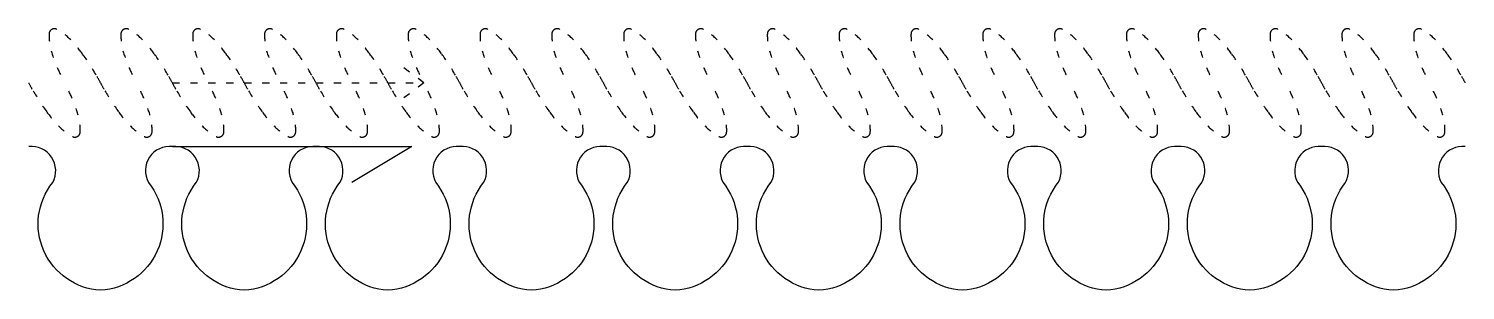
# Model space of a CAD drawing. Header units: millimetres. Extents: x 0 to 600, y -60 to 49.
import ezdxf

# ---------------------------------------------------------------- set-up
doc = ezdxf.new("R2010")
doc.units = ezdxf.units.MM
doc.linetypes.add('ACAD_ISO03W100', pattern=[30, 12, -18])
doc.layers.get('0').update_dxf_attribs({"color": 2})

msp = doc.modelspace()

# ---------------------------------------------------------------- linework, layer by layer
at = {"color": 8, "linetype": 'ACAD_ISO03W100', "ltscale": 0.25}
for p, q in [((165, 26.57), (155, 34.07)), ((60, 26.57), (165, 26.57)), ((165, 26.57), (155, 19.07))]:
    msp.add_line(p, q, dxfattribs=at)
for points in [[(60, 26.57, 0.009225), (58.19, 29.83, 0.026268), (52.4, 38.75, 0.036067), (47.41, 44.67, 0.075589), (41.78, 48.92, 0.260612), (39.61, 48.89, 0.260612), (38.5, 47.02, 0.075589), (39.37, 40.02, 0.036067), (42, 32.74, 0.017582), (45.12, 26.34, -0.016417), (48.02, 20.36, -0.036067), (50.65, 13.08, -0.075589), (51.51, 6.08, -0.260612), (50.4, 4.22, -0.260612), (48.23, 4.19, -0.075589), (42.61, 8.44, -0.036067), (37.61, 14.36, -0.026268), (31.82, 23.27, -0.02638), (30, 26.57, 0.009225), (28.19, 29.83, 0.026268), (22.4, 38.75, 0.036067), (17.41, 44.67, 0.075589), (11.78, 48.92, 0.260612), (9.61, 48.89, 0.260612), (8.5, 47.02, 0.075589), (9.37, 40.02, 0.036067), (12, 32.74, 0.016417), (14.9, 26.76, -0.017582), (18.02, 20.36, -0.036067), (20.65, 13.08, -0.075589), (21.51, 6.08, -0.260612), (20.4, 4.22, -0.260612), (18.23, 4.19, -0.075589), (12.61, 8.44, -0.036067), (7.61, 14.36, -0.026268), (1.82, 23.27, -0.02638), (0, 26.57)], [(120, 26.57, 0.009225), (118.19, 29.83, 0.026268), (112.4, 38.75, 0.036067), (107.41, 44.67, 0.075589), (101.78, 48.92, 0.260612), (99.61, 48.89, 0.260612), (98.5, 47.02, 0.075589), (99.37, 40.02, 0.036067), (102, 32.74, 0.017582), (105.12, 26.34, -0.016417), (108.02, 20.36, -0.036067), (110.65, 13.08, -0.075589), (111.51, 6.08, -0.260612), (110.4, 4.22, -0.260612), (108.23, 4.19, -0.075589), (102.61, 8.44, -0.036067), (97.61, 14.36, -0.026268), (91.82, 23.27, -0.02638), (90, 26.57, 0.009225), (88.19, 29.83, 0.026268), (82.4, 38.75, 0.036067), (77.41, 44.67, 0.075589), (71.78, 48.92, 0.260612), (69.61, 48.89, 0.260612), (68.5, 47.02, 0.075589), (69.37, 40.02, 0.036067), (72, 32.74, 0.016417), (74.9, 26.76, -0.017582), (78.02, 20.36, -0.036067), (80.65, 13.08, -0.075589), (81.51, 6.08, -0.260612), (80.4, 4.22, -0.260612), (78.23, 4.19, -0.075589), (72.61, 8.44, -0.036067), (67.61, 14.36, -0.026268), (61.82, 23.27, -0.02638), (60, 26.57)], [(180, 26.57, 0.009225), (178.19, 29.83, 0.026268), (172.4, 38.75, 0.036067), (167.41, 44.67, 0.075589), (161.78, 48.92, 0.260612), (159.61, 48.89, 0.260612), (158.5, 47.02, 0.075589), (159.37, 40.02, 0.036067), (162, 32.74, 0.017582), (165.12, 26.34, -0.016417), (168.02, 20.36, -0.036067), (170.65, 13.08, -0.075589), (171.51, 6.08, -0.260612), (170.4, 4.22, -0.260612), (168.23, 4.19, -0.075589), (162.61, 8.44, -0.036067), (157.61, 14.36, -0.026268), (151.82, 23.27, -0.02638), (150, 26.57, 0.009225), (148.19, 29.83, 0.026268), (142.4, 38.75, 0.036067), (137.41, 44.67, 0.075589), (131.78, 48.92, 0.260612), (129.61, 48.89, 0.260612), (128.5, 47.02, 0.075589), (129.37, 40.02, 0.036067), (132, 32.74, 0.016417), (134.9, 26.76, -0.017582), (138.02, 20.36, -0.036067), (140.65, 13.08, -0.075589), (141.51, 6.08, -0.260612), (140.4, 4.22, -0.260612), (138.23, 4.19, -0.075589), (132.61, 8.44, -0.036067), (127.61, 14.36, -0.026268), (121.82, 23.27, -0.02638), (120, 26.57)], [(240, 26.57, 0.009225), (238.19, 29.83, 0.026268), (232.4, 38.75, 0.036067), (227.41, 44.67, 0.075589), (221.78, 48.92, 0.260612), (219.61, 48.89, 0.260612), (218.5, 47.02, 0.075589), (219.37, 40.02, 0.036067), (222, 32.74, 0.017582), (225.12, 26.34, -0.016417), (228.02, 20.36, -0.036067), (230.65, 13.08, -0.075589), (231.51, 6.08, -0.260612), (230.4, 4.22, -0.260612), (228.23, 4.19, -0.075589), (222.61, 8.44, -0.036067), (217.61, 14.36, -0.026268), (211.82, 23.27, -0.02638), (210, 26.57, 0.009225), (208.19, 29.83, 0.026268), (202.4, 38.75, 0.036067), (197.41, 44.67, 0.075589), (191.78, 48.92, 0.260612), (189.61, 48.89, 0.260612), (188.5, 47.02, 0.075589), (189.37, 40.02, 0.036067), (192, 32.74, 0.016417), (194.9, 26.76, -0.017582), (198.02, 20.36, -0.036067), (200.65, 13.08, -0.075589), (201.51, 6.08, -0.260612), (200.4, 4.22, -0.260612), (198.23, 4.19, -0.075589), (192.61, 8.44, -0.036067), (187.61, 14.36, -0.026268), (181.82, 23.27, -0.02638), (180, 26.57)], [(300, 26.57, 0.009225), (298.19, 29.83, 0.026268), (292.4, 38.75, 0.036067), (287.41, 44.67, 0.075589), (281.78, 48.92, 0.260612), (279.61, 48.89, 0.260612), (278.5, 47.02, 0.075589), (279.37, 40.02, 0.036067), (282, 32.74, 0.017582), (285.12, 26.34, -0.016417), (288.02, 20.36, -0.036067), (290.65, 13.08, -0.075589), (291.51, 6.08, -0.260612), (290.4, 4.22, -0.260612), (288.23, 4.19, -0.075589), (282.61, 8.44, -0.036067), (277.61, 14.36, -0.026268), (271.82, 23.27, -0.02638), (270, 26.57, 0.009225), (268.19, 29.83, 0.026268), (262.4, 38.75, 0.036067), (257.41, 44.67, 0.075589), (251.78, 48.92, 0.260612), (249.61, 48.89, 0.260612), (248.5, 47.02, 0.075589), (249.37, 40.02, 0.036067), (252, 32.74, 0.016417), (254.9, 26.76, -0.017582), (258.02, 20.36, -0.036067), (260.65, 13.08, -0.075589), (261.51, 6.08, -0.260612), (260.4, 4.22, -0.260612), (258.23, 4.19, -0.075589), (252.61, 8.44, -0.036067), (247.61, 14.36, -0.026268), (241.82, 23.27, -0.02638), (240, 26.57)], [(360, 26.57, 0.009225), (358.19, 29.83, 0.026268), (352.4, 38.75, 0.036067), (347.41, 44.67, 0.075589), (341.78, 48.92, 0.260612), (339.61, 48.89, 0.260612), (338.5, 47.02, 0.075589), (339.37, 40.02, 0.036067), (342, 32.74, 0.017582), (345.12, 26.34, -0.016417), (348.02, 20.36, -0.036067), (350.65, 13.08, -0.075589), (351.51, 6.08, -0.260612), (350.4, 4.22, -0.260612), (348.23, 4.19, -0.075589), (342.61, 8.44, -0.036067), (337.61, 14.36, -0.026268), (331.82, 23.27, -0.02638), (330, 26.57, 0.009225), (328.19, 29.83, 0.026268), (322.4, 38.75, 0.036067), (317.41, 44.67, 0.075589), (311.78, 48.92, 0.260612), (309.61, 48.89, 0.260612), (308.5, 47.02, 0.075589), (309.37, 40.02, 0.036067), (312, 32.74, 0.016417), (314.9, 26.76, -0.017582), (318.02, 20.36, -0.036067), (320.65, 13.08, -0.075589), (321.51, 6.08, -0.260612), (320.4, 4.22, -0.260612), (318.23, 4.19, -0.075589), (312.61, 8.44, -0.036067), (307.61, 14.36, -0.026268), (301.82, 23.27, -0.02638), (300, 26.57)], [(420, 26.57, 0.009225), (418.19, 29.83, 0.026268), (412.4, 38.75, 0.036067), (407.41, 44.67, 0.075589), (401.78, 48.92, 0.260612), (399.61, 48.89, 0.260612), (398.5, 47.02, 0.075589), (399.37, 40.02, 0.036067), (402, 32.74, 0.017582), (405.12, 26.34, -0.016417), (408.02, 20.36, -0.036067), (410.65, 13.08, -0.075589), (411.51, 6.08, -0.260612), (410.4, 4.22, -0.260612), (408.23, 4.19, -0.075589), (402.61, 8.44, -0.036067), (397.61, 14.36, -0.026268), (391.82, 23.27, -0.02638), (390, 26.57, 0.009225), (388.19, 29.83, 0.026268), (382.4, 38.75, 0.036067), (377.41, 44.67, 0.075589), (371.78, 48.92, 0.260612), (369.61, 48.89, 0.260612), (368.5, 47.02, 0.075589), (369.37, 40.02, 0.036067), (372, 32.74, 0.016417), (374.9, 26.76, -0.017582), (378.02, 20.36, -0.036067), (380.65, 13.08, -0.075589), (381.51, 6.08, -0.260612), (380.4, 4.22, -0.260612), (378.23, 4.19, -0.075589), (372.61, 8.44, -0.036067), (367.61, 14.36, -0.026268), (361.82, 23.27, -0.02638), (360, 26.57)], [(480, 26.57, 0.009225), (478.19, 29.83, 0.026268), (472.4, 38.75, 0.036067), (467.41, 44.67, 0.075589), (461.78, 48.92, 0.260612), (459.61, 48.89, 0.260612), (458.5, 47.02, 0.075589), (459.37, 40.02, 0.036067), (462, 32.74, 0.017582), (465.12, 26.34, -0.016417), (468.02, 20.36, -0.036067), (470.65, 13.08, -0.075589), (471.51, 6.08, -0.260612), (470.4, 4.22, -0.260612), (468.23, 4.19, -0.075589), (462.61, 8.44, -0.036067), (457.61, 14.36, -0.026268), (451.82, 23.27, -0.02638), (450, 26.57, 0.009225), (448.19, 29.83, 0.026268), (442.4, 38.75, 0.036067), (437.41, 44.67, 0.075589), (431.78, 48.92, 0.260612), (429.61, 48.89, 0.260612), (428.5, 47.02, 0.075589), (429.37, 40.02, 0.036067), (432, 32.74, 0.016417), (434.9, 26.76, -0.017582), (438.02, 20.36, -0.036067), (440.65, 13.08, -0.075589), (441.51, 6.08, -0.260612), (440.4, 4.22, -0.260612), (438.23, 4.19, -0.075589), (432.61, 8.44, -0.036067), (427.61, 14.36, -0.026268), (421.82, 23.27, -0.02638), (420, 26.57)], [(540, 26.57, 0.009225), (538.19, 29.83, 0.026268), (532.4, 38.75, 0.036067), (527.41, 44.67, 0.075589), (521.78, 48.92, 0.260612), (519.61, 48.89, 0.260612), (518.5, 47.02, 0.075589), (519.37, 40.02, 0.036067), (522, 32.74, 0.017582), (525.12, 26.34, -0.016417), (528.02, 20.36, -0.036067), (530.65, 13.08, -0.075589), (531.51, 6.08, -0.260612), (530.4, 4.22, -0.260612), (528.23, 4.19, -0.075589), (522.61, 8.44, -0.036067), (517.61, 14.36, -0.026268), (511.82, 23.27, -0.02638), (510, 26.57, 0.009225), (508.19, 29.83, 0.026268), (502.4, 38.75, 0.036067), (497.41, 44.67, 0.075589), (491.78, 48.92, 0.260612), (489.61, 48.89, 0.260612), (488.5, 47.02, 0.075589), (489.37, 40.02, 0.036067), (492, 32.74, 0.016417), (494.9, 26.76, -0.017582), (498.02, 20.36, -0.036067), (500.65, 13.08, -0.075589), (501.51, 6.08, -0.260612), (500.4, 4.22, -0.260612), (498.23, 4.19, -0.075589), (492.61, 8.44, -0.036067), (487.61, 14.36, -0.026268), (481.82, 23.27, -0.02638), (480, 26.57)], [(600, 26.57, 0.009225), (598.19, 29.83, 0.026268), (592.4, 38.75, 0.036067), (587.41, 44.67, 0.075589), (581.78, 48.92, 0.260612), (579.61, 48.89, 0.260612), (578.5, 47.02, 0.075589), (579.37, 40.02, 0.036067), (582, 32.74, 0.017582), (585.12, 26.34, -0.016417), (588.02, 20.36, -0.036067), (590.65, 13.08, -0.075589), (591.51, 6.08, -0.260612), (590.4, 4.22, -0.260612), (588.23, 4.19, -0.075589), (582.61, 8.44, -0.036067), (577.61, 14.36, -0.026268), (571.82, 23.27, -0.02638), (570, 26.57, 0.009225), (568.19, 29.83, 0.026268), (562.4, 38.75, 0.036067), (557.41, 44.67, 0.075589), (551.78, 48.92, 0.260612), (549.61, 48.89, 0.260612), (548.5, 47.02, 0.075589), (549.37, 40.02, 0.036067), (552, 32.74, 0.016417), (554.9, 26.76, -0.017582), (558.02, 20.36, -0.036067), (560.65, 13.08, -0.075589), (561.51, 6.08, -0.260612), (560.4, 4.22, -0.260612), (558.23, 4.19, -0.075589), (552.61, 8.44, -0.036067), (547.61, 14.36, -0.026268), (541.82, 23.27, -0.02638), (540, 26.57)]]:
    msp.add_lwpolyline(points, format="xyb", dxfattribs=at)
at = {"color": 0, "linetype": 'ByBlock'}
for points in [[(60, 0, 0.605354), (50, -15, -0.608416), (30, -60, -0.608416), (10, -15, 0.60791), (0, 0)], [(120, 0, 0.605354), (110, -15, -0.608416), (90, -60, -0.608416), (70, -15, 0.60791), (60, 0)], [(180, 0, 0.605354), (170, -15, -0.608416), (150, -60, -0.608416), (130, -15, 0.60791), (120, 0)], [(240, 0, 0.605354), (230, -15, -0.608416), (210, -60, -0.608416), (190, -15, 0.60791), (180, 0)], [(300, 0, 0.605354), (290, -15, -0.608416), (270, -60, -0.608416), (250, -15, 0.60791), (240, 0)], [(360, 0, 0.605354), (350, -15, -0.608416), (330, -60, -0.608416), (310, -15, 0.60791), (300, 0)], [(420, 0, 0.605354), (410, -15, -0.608416), (390, -60, -0.608416), (370, -15, 0.60791), (360, 0)], [(480, 0, 0.605354), (470, -15, -0.608416), (450, -60, -0.608416), (430, -15, 0.60791), (420, 0)], [(540, 0, 0.605354), (530, -15, -0.608416), (510, -60, -0.608416), (490, -15, 0.60791), (480, 0)], [(600, 0, 0.605354), (590, -15, -0.608416), (570, -60, -0.608416), (550, -15, 0.60791), (540, 0)]]:
    msp.add_lwpolyline(points, format="xyb", dxfattribs=at)
msp.add_lwpolyline([(60, 0), (160, 0), (135, -15)], dxfattribs=at)

doc.saveas('drawing.dxf')
